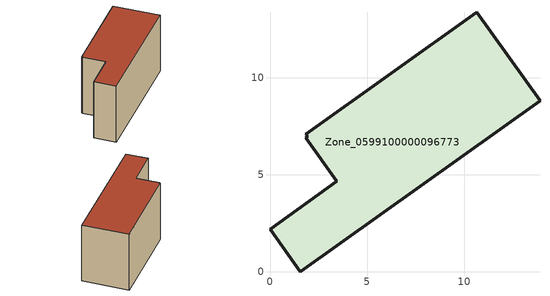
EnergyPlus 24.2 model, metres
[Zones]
Zone_0599100000096773
 floor ground (C_G): 1.84,7.09 10.65,13.38 13.91,8.81 1.56,0 0,2.19 3.44,4.66 1.83,6.91 1.93,6.98 z0
 wall outside (C_F): 3.44,4.66 0,2.19 1.56,0 13.91,8.81 10.65,13.38 1.84,7.09 1.93,6.98 1.83,6.91 3.44,4.66 z0:7.49
 roof outside (C_R): 10.65,13.38 1.84,7.09 1.93,6.98 1.83,6.91 3.44,4.66 0,2.19 1.56,0 13.91,8.81 z7.49
[BUILDING]
Pand.0599100000096773: North Axis=0; Terrain=City; Loads Convergence Tolerance Value=0.04; Temperature Convergence Tolerance Value=0.4; Solar Distribution=FullExterior; Maximum Number of Warmup Days=25; Minimum Number of Warmup Days=1
[Site:Location]
Rotterdam.The.Hague.AP_ZH_NLD Design_Conditions: Latitude=51.96; Longitude=4.45; Time Zone=1; Elevation=-4.5
[SITE:GROUNDTEMPERATURE:BUILDINGSURFACE]
18, 18, 18, 18, 18, 18, 18, 18, 18, 18, 18, 18
[MATERIAL] Thermal Absorptance=0.9; Solar Absorptance=0.7; Visible Absorptance=0.7
Name | Roughness | Thickness | Conductivity | Density | Specific Heat
G.TI.1975-1991 | MediumSmooth | 0.15 | 0.288461 | 540 | 1210
F.TI.1975-1991 | Rough | 0.3 | 0.230769 | 1920 | 840
R.TI.1975-1991 | MediumRough | 0.2 | 0.153846 | 1500 | 1000
[CONSTRUCTION]
C_G: G.TI.1975-1991
C_F: F.TI.1975-1991
C_R: R.TI.1975-1991
[ZONE]
Zone_0599100000096773: Type=1; Multiplier=1; Ceiling Height=Autocalculate; Volume=Autocalculate; Floor Area=autocalculate; Part of Total Floor Area=Yes
[ZONEINFILTRATION:DESIGNFLOWRATE]
Infil_Zone_0599100000096773: Zone or ZoneList or Space or SpaceList=Zone_0599100000096773; Schedule=AlwaysOn; Design Flow Rate Calculation Method=Flow/Area; Flow Rate per Floor Area=0.003; Constant Term Coefficient=1; Temperature Term Coefficient=0; Velocity Term Coefficient=0; Velocity Squared Term Coefficient=0
[HVACTEMPLATE:ZONE:IDEALLOADSAIRSYSTEM]
Zone_0599100000096773: Maximum Heating Supply Air Temperature=50; Minimum Cooling Supply Air Temperature=13; Maximum Heating Supply Air Humidity Ratio=0.0156; Minimum Cooling Supply Air Humidity Ratio=0.0077; Heating Limit=NoLimit; Cooling Limit=NoLimit; Dehumidification Control Type=ConstantSensibleHeatRatio; Cooling Sensible Heat Ratio=0.7; Dehumidification Setpoint=60; Humidification Control Type=None; Humidification Setpoint=30; Outdoor Air Method=None; Outdoor Air Flow Rate per Person=0.00944; Outdoor Air Flow Rate per Zone Floor Area=0; Outdoor Air Flow Rate per Zone=0; Demand Controlled Ventilation Type=None; Outdoor Air Economizer Type=NoEconomizer; Heat Recovery Type=None; Sensible Heat Recovery Effectiveness=0.7; Latent Heat Recovery Effectiveness=0.65
[ZONECONTROL:THERMOSTAT]
ThermostatControl_Zone_0599100000096773: Zone or ZoneList=Zone_0599100000096773; Control Type Schedule=DualSetpointControlType; Control 1=Thermostat_Zone_0599100000096773; Temperature Difference Between Cutout And Setpoint=0
[THERMOSTATSETPOINT:DUALSETPOINT]
Thermostat_Zone_0599100000096773: Heating Setpoint Temperature Schedule=HeatingSetpoint_Zone_0599100000096773; Cooling Setpoint Temperature Schedule=CoolingSetpoint_Zone_0599100000096773
[SCHEDULE:COMPACT]
HeatingSetpoint_Zone_0599100000096773: Through: 12/31, For: AllDays, Until: 24:00, 21
CoolingSetpoint_Zone_0599100000096773: Through: 12/31, For: AllDays, Until: 24:00, 24
DualSetpointControlType: Through: 12/31, For: AllDays, Until: 24:00, 4
AlwaysOn: Through: 12/31, For: AllDays, Until: 24:00, 1
